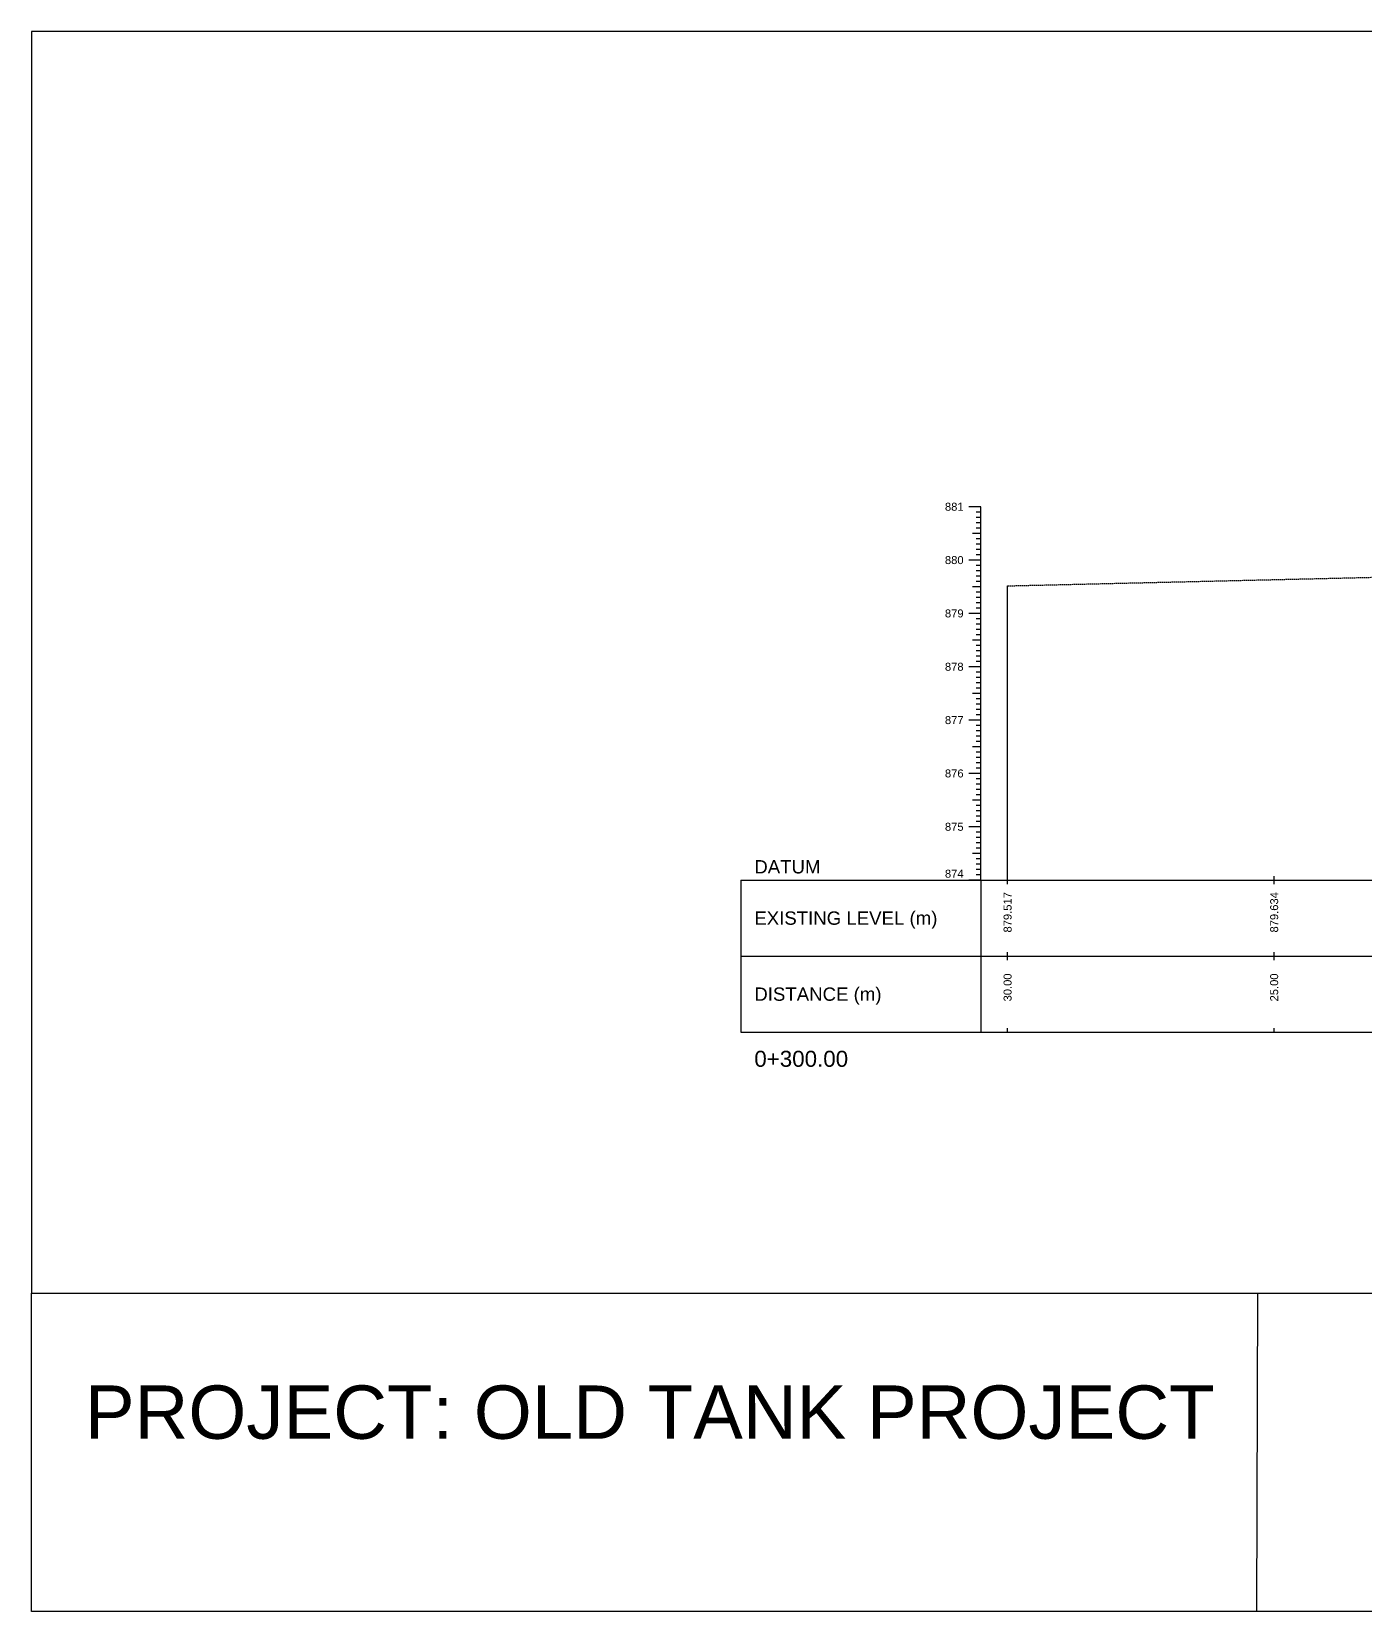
# Model space of a CAD drawing. Header units: millimetres. Extents: x 2640 to 12113, y 6003 to 13668.
# Drawn here: x 2643.2 to 2893.4, y 9175.1 to 9471.3 of the extents above; entities that cross this region are included whole.
import ezdxf
from ezdxf.enums import TextEntityAlignment as Align

# ---------------------------------------------------------------- set-up
doc = ezdxf.new("R2010")
doc.units = ezdxf.units.MM
doc.linetypes.add('HIDDEN', pattern=[0.375, 0.25, -0.125])
doc.layers.add('CS_Drawing', color=7, linetype='Continuous')
doc.layers.add('GL', color=3, linetype='HIDDEN')
doc.styles.get("Standard").update_dxf_attribs({"font": 'arial.ttf'})

msp = doc.modelspace()

# ---------------------------------------------------------------- linework, layer by layer
for points in [[(2643.227, 9234.736), (3393.227, 9234.736), (3393.227, 9471.264), (2643.227, 9471.264)], [(2643.227, 9234.736), (3393.227, 9234.736), (3393.227, 9175.077), (2643.227, 9175.077)], [(2873.227, 9234.736), (3043.227, 9234.736), (3043.048, 9175.077), (2873.048, 9175.077)]]:
    msp.add_lwpolyline(points, close=True)
at = {"layer": 'CS_Drawing'}
for p, q in [((2821.272, 9382.182), (2819.022, 9382.182)), ((2821.272, 9382.182), (2819.697, 9382.182)), ((2821.272, 9382.182), (2820.372, 9382.182)), ((2821.272, 9381.182), (2820.372, 9381.182)), ((2821.272, 9312.182), (2821.272, 9382.182)), ((2821.272, 9380.182), (2820.372, 9380.182)), ((2821.272, 9379.182), (2820.372, 9379.182)), ((2821.272, 9378.182), (2820.372, 9378.182)), ((2821.272, 9377.182), (2819.697, 9377.182)), ((2821.272, 9377.182), (2820.372, 9377.182)), ((2821.272, 9376.182), (2820.372, 9376.182)), ((2821.272, 9375.182), (2820.372, 9375.182)), ((2821.272, 9372.182), (2819.022, 9372.182)), ((2821.272, 9372.182), (2819.697, 9372.182)), ((2821.272, 9374.182), (2820.372, 9374.182)), ((2821.272, 9373.182), (2820.372, 9373.182)), ((2821.272, 9372.182), (2820.372, 9372.182)), ((2821.272, 9371.182), (2820.372, 9371.182)), ((2821.272, 9370.182), (2820.372, 9370.182)), ((2821.272, 9369.182), (2820.372, 9369.182)), ((2821.272, 9367.182), (2819.697, 9367.182)), ((2821.272, 9368.182), (2820.372, 9368.182)), ((2821.272, 9367.182), (2820.372, 9367.182)), ((2821.272, 9366.182), (2820.372, 9366.182)), ((2826.272, 9312.182), (2826.272, 9367.352)), ((2821.272, 9365.182), (2820.372, 9365.182)), ((2821.272, 9364.182), (2820.372, 9364.182)), ((2821.272, 9363.182), (2820.372, 9363.182)), ((2821.272, 9362.182), (2819.022, 9362.182)), ((2821.272, 9362.182), (2819.697, 9362.182)), ((2821.272, 9362.182), (2820.372, 9362.182)), ((2821.272, 9361.182), (2820.372, 9361.182)), ((2821.272, 9360.182), (2820.372, 9360.182)), ((2821.272, 9357.182), (2819.697, 9357.182)), ((2821.272, 9359.182), (2820.372, 9359.182)), ((2821.272, 9358.182), (2820.372, 9358.182)), ((2821.272, 9357.182), (2820.372, 9357.182)), ((2821.272, 9356.182), (2820.372, 9356.182)), ((2821.272, 9355.182), (2820.372, 9355.182)), ((2821.272, 9354.182), (2820.372, 9354.182)), ((2821.272, 9352.182), (2819.022, 9352.182)), ((2821.272, 9352.182), (2819.697, 9352.182)), ((2821.272, 9353.182), (2820.372, 9353.182)), ((2821.272, 9352.182), (2820.372, 9352.182)), ((2821.272, 9351.182), (2820.372, 9351.182)), ((2821.272, 9350.182), (2820.372, 9350.182)), ((2821.272, 9349.182), (2820.372, 9349.182)), ((2821.272, 9348.182), (2820.372, 9348.182)), ((2821.272, 9347.182), (2819.697, 9347.182)), ((2821.272, 9347.182), (2820.372, 9347.182)), ((2821.272, 9346.182), (2820.372, 9346.182)), ((2821.272, 9345.182), (2820.372, 9345.182)), ((2821.272, 9342.182), (2819.022, 9342.182)), ((2821.272, 9342.182), (2819.697, 9342.182)), ((2821.272, 9344.182), (2820.372, 9344.182)), ((2821.272, 9343.182), (2820.372, 9343.182)), ((2821.272, 9342.182), (2820.372, 9342.182)), ((2821.272, 9341.182), (2820.372, 9341.182)), ((2821.272, 9340.182), (2820.372, 9340.182)), ((2821.272, 9339.182), (2820.372, 9339.182)), ((2821.272, 9337.182), (2819.697, 9337.182)), ((2821.272, 9338.182), (2820.372, 9338.182)), ((2821.272, 9337.182), (2820.372, 9337.182)), ((2821.272, 9336.182), (2820.372, 9336.182)), ((2821.272, 9335.182), (2820.372, 9335.182)), ((2821.272, 9334.182), (2820.372, 9334.182)), ((2821.272, 9333.182), (2820.372, 9333.182)), ((2821.272, 9332.182), (2819.022, 9332.182)), ((2821.272, 9332.182), (2819.697, 9332.182)), ((2821.272, 9332.182), (2820.372, 9332.182)), ((2821.272, 9331.182), (2820.372, 9331.182)), ((2821.272, 9330.182), (2820.372, 9330.182)), ((2821.272, 9327.182), (2819.697, 9327.182)), ((2821.272, 9329.182), (2820.372, 9329.182)), ((2821.272, 9328.182), (2820.372, 9328.182)), ((2821.272, 9327.182), (2820.372, 9327.182)), ((2821.272, 9326.182), (2820.372, 9326.182)), ((2821.272, 9325.182), (2820.372, 9325.182)), ((2821.272, 9324.182), (2820.372, 9324.182)), ((2821.272, 9322.182), (2819.022, 9322.182)), ((2821.272, 9322.182), (2819.697, 9322.182)), ((2821.272, 9323.182), (2820.372, 9323.182)), ((2821.272, 9322.182), (2820.372, 9322.182)), ((2821.272, 9321.182), (2820.372, 9321.182)), ((2821.272, 9320.182), (2820.372, 9320.182)), ((2821.272, 9319.182), (2820.372, 9319.182)), ((2821.272, 9318.182), (2820.372, 9318.182)), ((2821.272, 9317.182), (2819.697, 9317.182)), ((2821.272, 9317.182), (2820.372, 9317.182)), ((2821.272, 9316.182), (2820.372, 9316.182)), ((2821.272, 9315.182), (2820.372, 9315.182)), ((2776.272, 9312.182), (2821.272, 9312.182)), ((2776.272, 9312.182), (2776.272, 9283.682)), ((2821.272, 9312.182), (2819.022, 9312.182)), ((2821.272, 9312.182), (2819.697, 9312.182)), ((2821.272, 9314.182), (2820.372, 9314.182)), ((2821.272, 9313.182), (2820.372, 9313.182)), ((2821.272, 9312.182), (2820.372, 9312.182)), ((2821.272, 9312.182), (3212.59, 9312.182)), ((2821.272, 9312.182), (2821.272, 9283.682)), ((2826.272, 9311.432), (2826.272, 9312.932)), ((2876.272, 9311.432), (2876.272, 9312.932)), ((2776.272, 9297.932), (2821.272, 9297.932)), ((2821.272, 9297.932), (3212.59, 9297.932)), ((2821.272, 9297.932), (3212.59, 9297.932)), ((2826.272, 9297.182), (2826.272, 9298.682)), ((2876.272, 9297.182), (2876.272, 9298.682)), ((2776.272, 9283.682), (2821.272, 9283.682)), ((2821.272, 9283.682), (3212.59, 9283.682)), ((2826.272, 9283.682), (2826.272, 9284.432)), ((2876.272, 9283.682), (2876.272, 9284.432))]:
    msp.add_line(p, q, dxfattribs=at)
at = {"layer": 'GL'}
msp.add_lwpolyline([(2826.272, 9367.352), (2925.586, 9369.682), (2954.196, 9369.452), (3008.94, 9368.392), (3067.504, 9358.972), (3069.322, 9368.142), (3084.835, 9366.532), (3093.772, 9366.882), (3104.847, 9368.192), (3125.994, 9370.602), (3126.272, 9370.622), (3126.66, 9370.522), (3159.876, 9355.402), (3206.923, 9339.522), (3207.59, 9339.912)], dxfattribs=at)

# ---------------------------------------------------------------- texts
at = {"insert": (2653.227, 9217.437), "char_height": 10, "attachment_point": 1}
msp.add_mtext_dynamic_manual_height_columns('PROJECT: OLD TANK PROJECT', width=240, gutter_width=500, heights=[0], dxfattribs=at)
at = {"layer": 'CS_Drawing'}
for s, p in [('881', (2818.022, 9382.182)), ('880', (2818.022, 9372.182)), ('879', (2818.022, 9362.182)), ('878', (2818.022, 9352.182)), ('877', (2818.022, 9342.182)), ('876', (2818.022, 9332.182)), ('875', (2818.022, 9322.182))]:
    msp.add_text(s, height=1.5, dxfattribs=at).set_placement(p, align=Align.MIDDLE_RIGHT)
for s, height, p in [('DATUM', 2.5, (2778.772, 9314.682)), ('EXISTING LEVEL (m)', 2.5, (2778.772, 9305.057)), ('DISTANCE (m)', 2.5, (2778.772, 9290.807)), ('0+300.00', 3, (2778.772, 9278.682))]:
    msp.add_text(s, height=height, dxfattribs=at).set_placement(p, align=Align.MIDDLE_LEFT)
msp.add_text('874', height=1.5, dxfattribs=at).set_placement((2818.022, 9312.632), align=Align.RIGHT)
for s, p in [('879.517', (2826.272, 9309.932)), ('879.634', (2876.272, 9309.932)), ('30.00', (2826.272, 9294.682)), ('25.00', (2876.272, 9294.682))]:
    msp.add_text(s, height=1.5, rotation=90, dxfattribs=at).set_placement(p, align=Align.MIDDLE_RIGHT)

doc.saveas('drawing.dxf')
